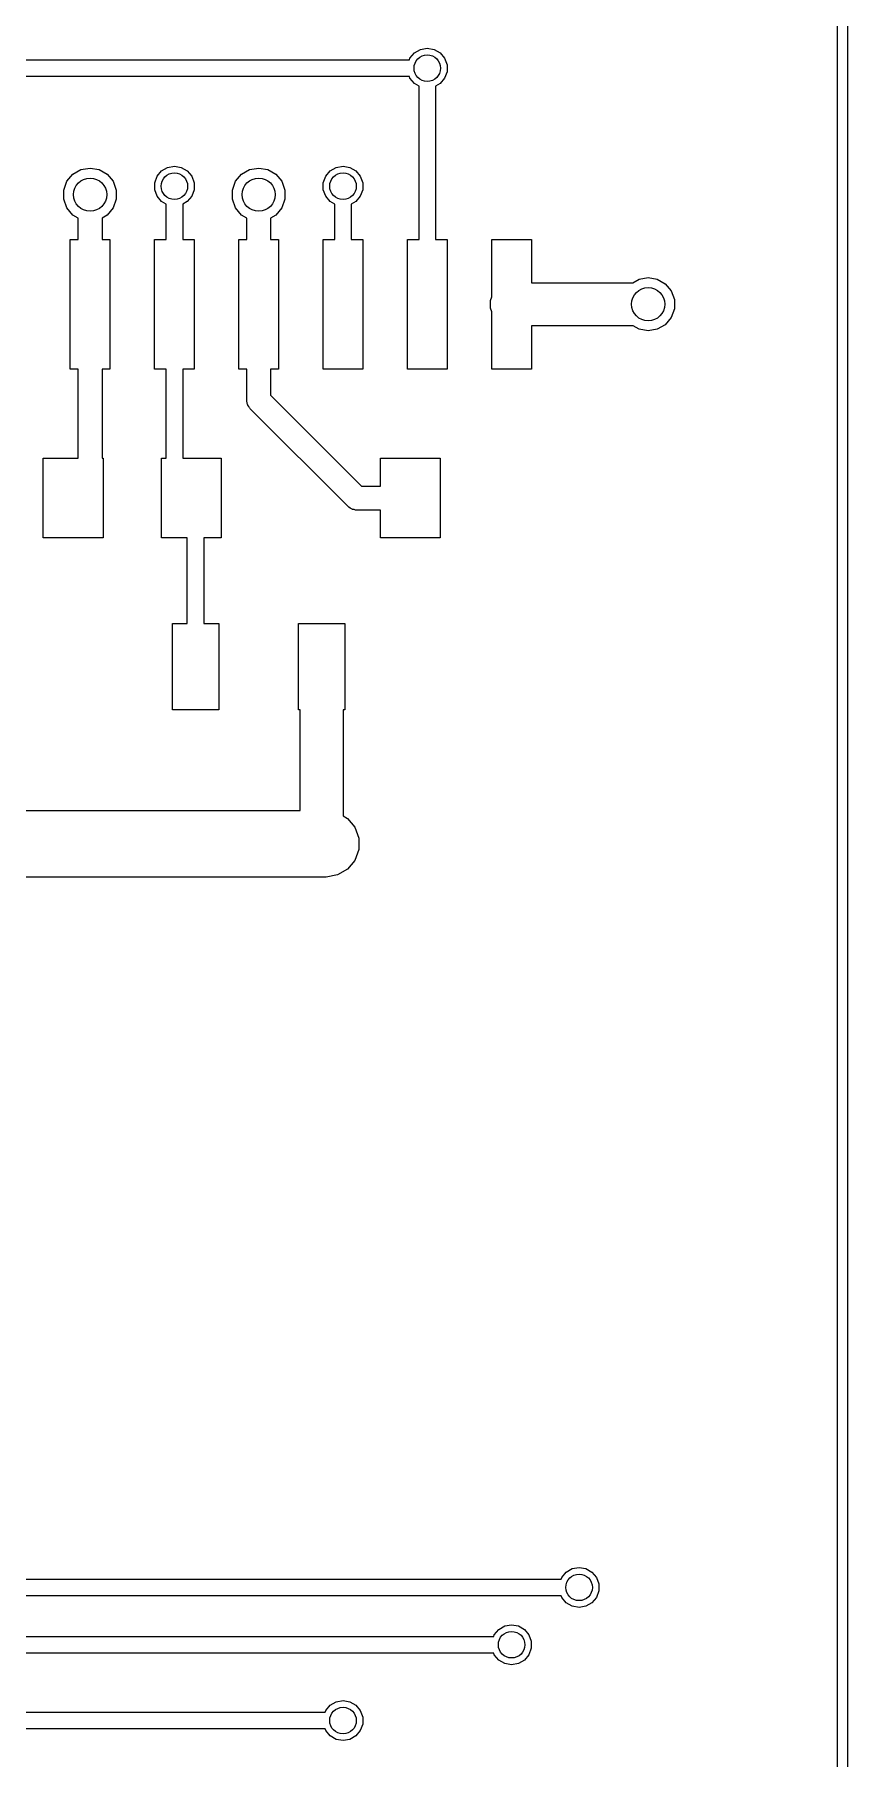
# Model space of a CAD drawing. Extents: x 25 to 125, y -125 to -25.
# Drawn here: x 112.83 to 125.08, y -99.63 to -73.66 of the extents above; entities that cross this region are included whole.
import ezdxf

# ---------------------------------------------------------------- set-up
doc = ezdxf.new("R2010")
doc.units = 0
doc.header["$MEASUREMENT"] = 0
doc.layers.add('BLACK', color=7, linetype='CONTINUOUS')

msp = doc.modelspace()

# ---------------------------------------------------------------- linework, layer by layer
at = {"layer": 'Black'}
for p, q in [((124.925, -124.925), (124.925, -25.075)), ((125.075, -25), (125.075, -125)), ((118.475, -74.043), (118.484, -74.0174)), ((118.484, -74.0174), (118.551, -73.9373)), ((118.551, -73.9373), (118.642, -73.885)), ((118.642, -73.885), (118.745, -73.8669)), ((118.745, -73.8669), (118.848, -73.885)), ((118.848, -73.885), (118.939, -73.9373)), ((118.939, -73.9373), (119.006, -74.0174)), ((119.006, -74.0174), (119.042, -74.1157)), ((99.949, -74.043), (118.475, -74.043)), ((119.042, -74.2203), (119.006, -74.3186)), ((119.042, -74.1157), (119.042, -74.2203)), ((118.475, -74.293), (100.001, -74.293)), ((118.484, -74.3186), (118.475, -74.293)), ((118.551, -74.3987), (118.484, -74.3186)), ((118.62, -74.4383), (118.551, -74.3987)), ((118.62, -76.75), (118.62, -74.4383)), ((118.939, -74.3987), (118.87, -74.4383)), ((118.87, -74.4383), (118.87, -76.75)), ((119.006, -74.3186), (118.939, -74.3987)), ((113.317, -75.8722), (113.407, -75.7654)), ((113.407, -75.7654), (113.528, -75.6957)), ((113.528, -75.6957), (113.665, -75.6715)), ((113.665, -75.6715), (113.802, -75.6957)), ((113.802, -75.6957), (113.923, -75.7654)), ((113.923, -75.7654), (114.013, -75.8722)), ((114.638, -75.8937), (114.674, -75.7954)), ((114.674, -75.7954), (114.741, -75.7153)), ((114.741, -75.7153), (114.832, -75.663)), ((114.832, -75.663), (114.935, -75.6449)), ((114.935, -75.6449), (115.038, -75.663)), ((115.038, -75.663), (115.129, -75.7153)), ((115.129, -75.7153), (115.196, -75.7954)), ((115.196, -75.7954), (115.232, -75.8937)), ((115.857, -75.8722), (115.947, -75.7654)), ((115.947, -75.7654), (116.068, -75.6957)), ((116.068, -75.6957), (116.205, -75.6715)), ((116.205, -75.6715), (116.342, -75.6957)), ((116.342, -75.6957), (116.463, -75.7654)), ((116.463, -75.7654), (116.553, -75.8722)), ((117.178, -75.8937), (117.214, -75.7954)), ((117.214, -75.7954), (117.281, -75.7153)), ((117.281, -75.7153), (117.372, -75.663)), ((117.372, -75.663), (117.475, -75.6449)), ((117.475, -75.6449), (117.578, -75.663)), ((117.578, -75.663), (117.669, -75.7153)), ((117.669, -75.7153), (117.736, -75.7954)), ((117.736, -75.7954), (117.772, -75.8937)), ((113.27, -76.0033), (113.317, -75.8722)), ((113.27, -76.1427), (113.27, -76.0033)), ((114.013, -75.8722), (114.06, -76.0033)), ((114.06, -76.0033), (114.06, -76.1427)), ((114.638, -75.9983), (114.638, -75.8937)), ((114.674, -76.0966), (114.638, -75.9983)), ((115.232, -75.9983), (115.196, -76.0966)), ((115.232, -75.8937), (115.232, -75.9983)), ((115.81, -76.0033), (115.857, -75.8722)), ((115.81, -76.1427), (115.81, -76.0033)), ((116.553, -75.8722), (116.6, -76.0033)), ((116.6, -76.0033), (116.6, -76.1427)), ((117.178, -75.9983), (117.178, -75.8937)), ((117.214, -76.0966), (117.178, -75.9983)), ((117.772, -75.9983), (117.736, -76.0966)), ((117.772, -75.8937), (117.772, -75.9983)), ((113.317, -76.2738), (113.27, -76.1427)), ((113.407, -76.3806), (113.317, -76.2738)), ((114.013, -76.2738), (113.923, -76.3806)), ((114.06, -76.1427), (114.013, -76.2738)), ((114.741, -76.1767), (114.674, -76.0966)), ((114.81, -76.2163), (114.741, -76.1767)), ((114.81, -76.75), (114.81, -76.2163)), ((115.129, -76.1767), (115.06, -76.2163)), ((115.06, -76.2163), (115.06, -76.75)), ((115.196, -76.0966), (115.129, -76.1767)), ((115.857, -76.2738), (115.81, -76.1427)), ((115.947, -76.3806), (115.857, -76.2738)), ((116.553, -76.2738), (116.463, -76.3806)), ((116.6, -76.1427), (116.553, -76.2738)), ((117.281, -76.1767), (117.214, -76.0966)), ((117.35, -76.2163), (117.281, -76.1767)), ((117.35, -76.75), (117.35, -76.2163)), ((117.669, -76.1767), (117.6, -76.2163)), ((117.6, -76.2163), (117.6, -76.75)), ((117.736, -76.0966), (117.669, -76.1767)), ((113.485, -76.4257), (113.407, -76.3806)), ((113.485, -76.75), (113.485, -76.4257)), ((113.923, -76.3806), (113.845, -76.4257)), ((113.845, -76.4257), (113.845, -76.75)), ((116.025, -76.4257), (115.947, -76.3806)), ((116.025, -76.75), (116.025, -76.4257)), ((116.463, -76.3806), (116.385, -76.4257)), ((116.385, -76.4257), (116.385, -76.75)), ((113.365, -78.7), (113.365, -76.75)), ((113.365, -76.75), (113.485, -76.75)), ((113.845, -76.75), (113.965, -76.75)), ((113.965, -76.75), (113.965, -78.7)), ((114.635, -78.7), (114.635, -76.75)), ((114.635, -76.75), (114.81, -76.75)), ((115.06, -76.75), (115.235, -76.75)), ((115.235, -76.75), (115.235, -78.7)), ((115.905, -78.7), (115.905, -76.75)), ((115.905, -76.75), (116.025, -76.75)), ((116.385, -76.75), (116.505, -76.75)), ((116.505, -76.75), (116.505, -78.7)), ((117.175, -78.7), (117.175, -76.75)), ((117.175, -76.75), (117.35, -76.75)), ((117.6, -76.75), (117.775, -76.75)), ((117.775, -76.75), (117.775, -78.7)), ((118.445, -78.7), (118.445, -76.75)), ((118.445, -76.75), (118.62, -76.75)), ((118.87, -76.75), (119.045, -76.75)), ((119.045, -76.75), (119.045, -78.7)), ((119.715, -77.6134), (119.715, -76.75)), ((119.715, -76.75), (120.315, -76.75)), ((120.315, -76.75), (120.315, -77.4)), ((121.843, -77.4), (121.935, -77.3467)), ((121.935, -77.3467), (122.072, -77.3225)), ((122.072, -77.3225), (122.21, -77.3467)), ((122.21, -77.3467), (122.33, -77.4164)), ((119.695, -77.6686), (119.715, -77.6134)), ((120.315, -77.4), (121.843, -77.4)), ((122.33, -77.4164), (122.42, -77.5232)), ((122.42, -77.5232), (122.468, -77.6543)), ((122.468, -77.6543), (122.468, -77.7937)), ((119.695, -77.7814), (119.695, -77.6686)), ((119.715, -77.8366), (119.695, -77.7814)), ((119.715, -78.7), (119.715, -77.8366)), ((122.468, -77.7937), (122.42, -77.9248)), ((121.846, -78.05), (120.315, -78.05)), ((120.315, -78.05), (120.315, -78.7)), ((121.935, -78.1013), (121.846, -78.05)), ((122.072, -78.1255), (121.935, -78.1013)), ((122.21, -78.1013), (122.072, -78.1255)), ((122.33, -78.0316), (122.21, -78.1013)), ((122.42, -77.9248), (122.33, -78.0316)), ((113.485, -78.7), (113.365, -78.7)), ((113.485, -80.045), (113.485, -78.7)), ((113.965, -78.7), (113.845, -78.7)), ((113.845, -78.7), (113.845, -80.045)), ((114.81, -78.7), (114.635, -78.7)), ((114.81, -80.045), (114.81, -78.7)), ((115.235, -78.7), (115.06, -78.7)), ((115.06, -78.7), (115.06, -80.045)), ((116.025, -78.7), (115.905, -78.7)), ((116.025, -79.17), (116.025, -78.7)), ((116.505, -78.7), (116.385, -78.7)), ((116.385, -78.7), (116.385, -79.0954)), ((117.775, -78.7), (117.175, -78.7)), ((119.045, -78.7), (118.445, -78.7)), ((120.315, -78.7), (119.715, -78.7)), ((116.026, -79.1778), (116.025, -79.17)), ((116.026, -79.1857), (116.026, -79.1778)), ((116.032, -79.2084), (116.026, -79.1857)), ((116.036, -79.2316), (116.032, -79.2084)), ((116.385, -79.0954), (117.755, -80.465)), ((116.04, -79.2384), (116.036, -79.2316)), ((116.042, -79.2461), (116.04, -79.2384)), ((116.055, -79.2653), (116.042, -79.2461)), ((116.067, -79.2857), (116.055, -79.2653)), ((116.073, -79.2908), (116.067, -79.2857)), ((116.078, -79.2973), (116.073, -79.2908)), ((117.553, -80.7723), (116.078, -79.2973)), ((112.96, -81.245), (112.96, -80.045)), ((112.96, -80.045), (113.485, -80.045)), ((113.845, -80.045), (113.86, -80.045)), ((113.86, -80.045), (113.86, -81.245)), ((114.74, -81.245), (114.74, -80.045)), ((114.74, -80.045), (114.81, -80.045)), ((115.06, -80.045), (115.64, -80.045)), ((115.64, -80.045), (115.64, -81.245)), ((118.04, -80.465), (118.04, -80.045)), ((118.04, -80.045), (118.94, -80.045)), ((118.94, -80.045), (118.94, -81.245)), ((117.755, -80.465), (118.04, -80.465)), ((117.559, -80.7768), (117.553, -80.7723)), ((117.564, -80.7829), (117.559, -80.7768)), ((117.585, -80.7946), (117.564, -80.7829)), ((117.604, -80.8081), (117.585, -80.7946)), ((117.612, -80.8102), (117.604, -80.8081)), ((117.618, -80.8141), (117.612, -80.8102)), ((117.642, -80.8182), (117.618, -80.8141)), ((117.664, -80.8243), (117.642, -80.8182)), ((117.672, -80.8236), (117.664, -80.8243)), ((117.68, -80.825), (117.672, -80.8236)), ((118.04, -80.825), (117.68, -80.825)), ((118.04, -81.245), (118.04, -80.825)), ((113.86, -81.245), (112.96, -81.245)), ((115.13, -81.245), (114.74, -81.245)), ((115.13, -82.535), (115.13, -81.245)), ((115.64, -81.245), (115.38, -81.245)), ((115.38, -81.245), (115.38, -82.535)), ((118.94, -81.245), (118.04, -81.245)), ((114.905, -83.835), (114.905, -82.535)), ((114.905, -82.535), (115.13, -82.535)), ((115.38, -82.535), (115.605, -82.535)), ((115.605, -82.535), (115.605, -83.835)), ((116.805, -83.835), (116.805, -82.535)), ((116.805, -82.535), (117.505, -82.535)), ((117.505, -82.535), (117.505, -83.835)), ((115.605, -83.835), (114.905, -83.835)), ((116.83, -83.835), (116.805, -83.835)), ((116.83, -85.352), (116.83, -83.835)), ((117.505, -83.835), (117.48, -83.835)), ((117.48, -83.835), (117.48, -85.433)), ((112.4, -85.352), (116.83, -85.352)), ((117.48, -85.433), (117.542, -85.469)), ((117.542, -85.469), (117.654, -85.602)), ((117.654, -85.602), (117.713, -85.7652)), ((117.713, -85.9388), (117.654, -86.102)), ((117.713, -85.7652), (117.713, -85.9388)), ((117.654, -86.102), (117.542, -86.235)), ((117.221, -86.352), (111.887, -86.352)), ((117.392, -86.3218), (117.221, -86.352)), ((117.542, -86.235), (117.392, -86.3218)), ((120.77, -96.9028), (120.837, -96.8227)), ((120.837, -96.8227), (120.928, -96.7704)), ((120.928, -96.7704), (121.031, -96.7523)), ((121.031, -96.7523), (121.134, -96.7704)), ((121.134, -96.7704), (121.225, -96.8227)), ((121.225, -96.8227), (121.292, -96.9028)), ((107.773, -96.9284), (120.607, -96.9284)), ((120.607, -96.9284), (120.761, -96.9284)), ((120.761, -96.9284), (120.77, -96.9028)), ((121.292, -96.9028), (121.328, -97.0011)), ((121.328, -97.1057), (121.292, -97.204)), ((121.328, -97.0011), (121.328, -97.1057)), ((120.607, -97.1784), (107.721, -97.1784)), ((120.761, -97.1784), (120.607, -97.1784)), ((120.77, -97.204), (120.761, -97.1784)), ((120.837, -97.2841), (120.77, -97.204)), ((120.928, -97.3364), (120.837, -97.2841)), ((121.031, -97.3545), (120.928, -97.3364)), ((121.134, -97.3364), (121.031, -97.3545)), ((121.225, -97.2841), (121.134, -97.3364)), ((121.292, -97.204), (121.225, -97.2841)), ((119.821, -97.6863), (119.912, -97.634)), ((119.912, -97.634), (120.015, -97.6159)), ((120.015, -97.6159), (120.118, -97.634)), ((120.118, -97.634), (120.209, -97.6863)), ((108.855, -97.792), (119.745, -97.792)), ((119.745, -97.792), (119.754, -97.7664)), ((119.754, -97.7664), (119.821, -97.6863)), ((120.209, -97.6863), (120.276, -97.7664)), ((120.276, -97.7664), (120.312, -97.8647)), ((120.312, -97.8647), (120.312, -97.9693)), ((119.745, -98.042), (108.855, -98.042)), ((119.754, -98.0676), (119.745, -98.042)), ((119.821, -98.1477), (119.754, -98.0676)), ((119.912, -98.2), (119.821, -98.1477)), ((120.209, -98.1477), (120.118, -98.2)), ((120.276, -98.0676), (120.209, -98.1477)), ((120.312, -97.9693), (120.276, -98.0676)), ((120.015, -98.2181), (119.912, -98.2)), ((120.118, -98.2), (120.015, -98.2181)), ((107.585, -98.935), (117.205, -98.935)), ((117.205, -98.935), (117.214, -98.9094)), ((117.214, -98.9094), (117.281, -98.8293)), ((117.281, -98.8293), (117.372, -98.777)), ((117.372, -98.777), (117.475, -98.7589)), ((117.475, -98.7589), (117.578, -98.777)), ((117.578, -98.777), (117.669, -98.8293)), ((117.669, -98.8293), (117.736, -98.9094)), ((117.736, -98.9094), (117.772, -99.0077)), ((117.205, -99.185), (107.585, -99.185)), ((117.214, -99.2106), (117.205, -99.185)), ((117.281, -99.2907), (117.214, -99.2106)), ((117.736, -99.2106), (117.669, -99.2907)), ((117.772, -99.1123), (117.736, -99.2106)), ((117.772, -99.0077), (117.772, -99.1123)), ((117.372, -99.343), (117.281, -99.2907)), ((117.475, -99.3611), (117.372, -99.343)), ((117.578, -99.343), (117.475, -99.3611)), ((117.669, -99.2907), (117.578, -99.343))]:
    msp.add_line(p, q, dxfattribs=at)
for centre, radius in [((118.745, -74.168), 0.2), ((113.665, -76.073), 0.25), ((114.935, -75.946), 0.2), ((116.205, -76.073), 0.25), ((117.475, -75.946), 0.2), ((122.072, -77.724), 0.25), ((121.031, -97.0534), 0.2), ((120.015, -97.917), 0.2), ((117.475, -99.06), 0.2)]:
    msp.add_circle(centre, radius, dxfattribs=at)

doc.saveas('drawing.dxf')
